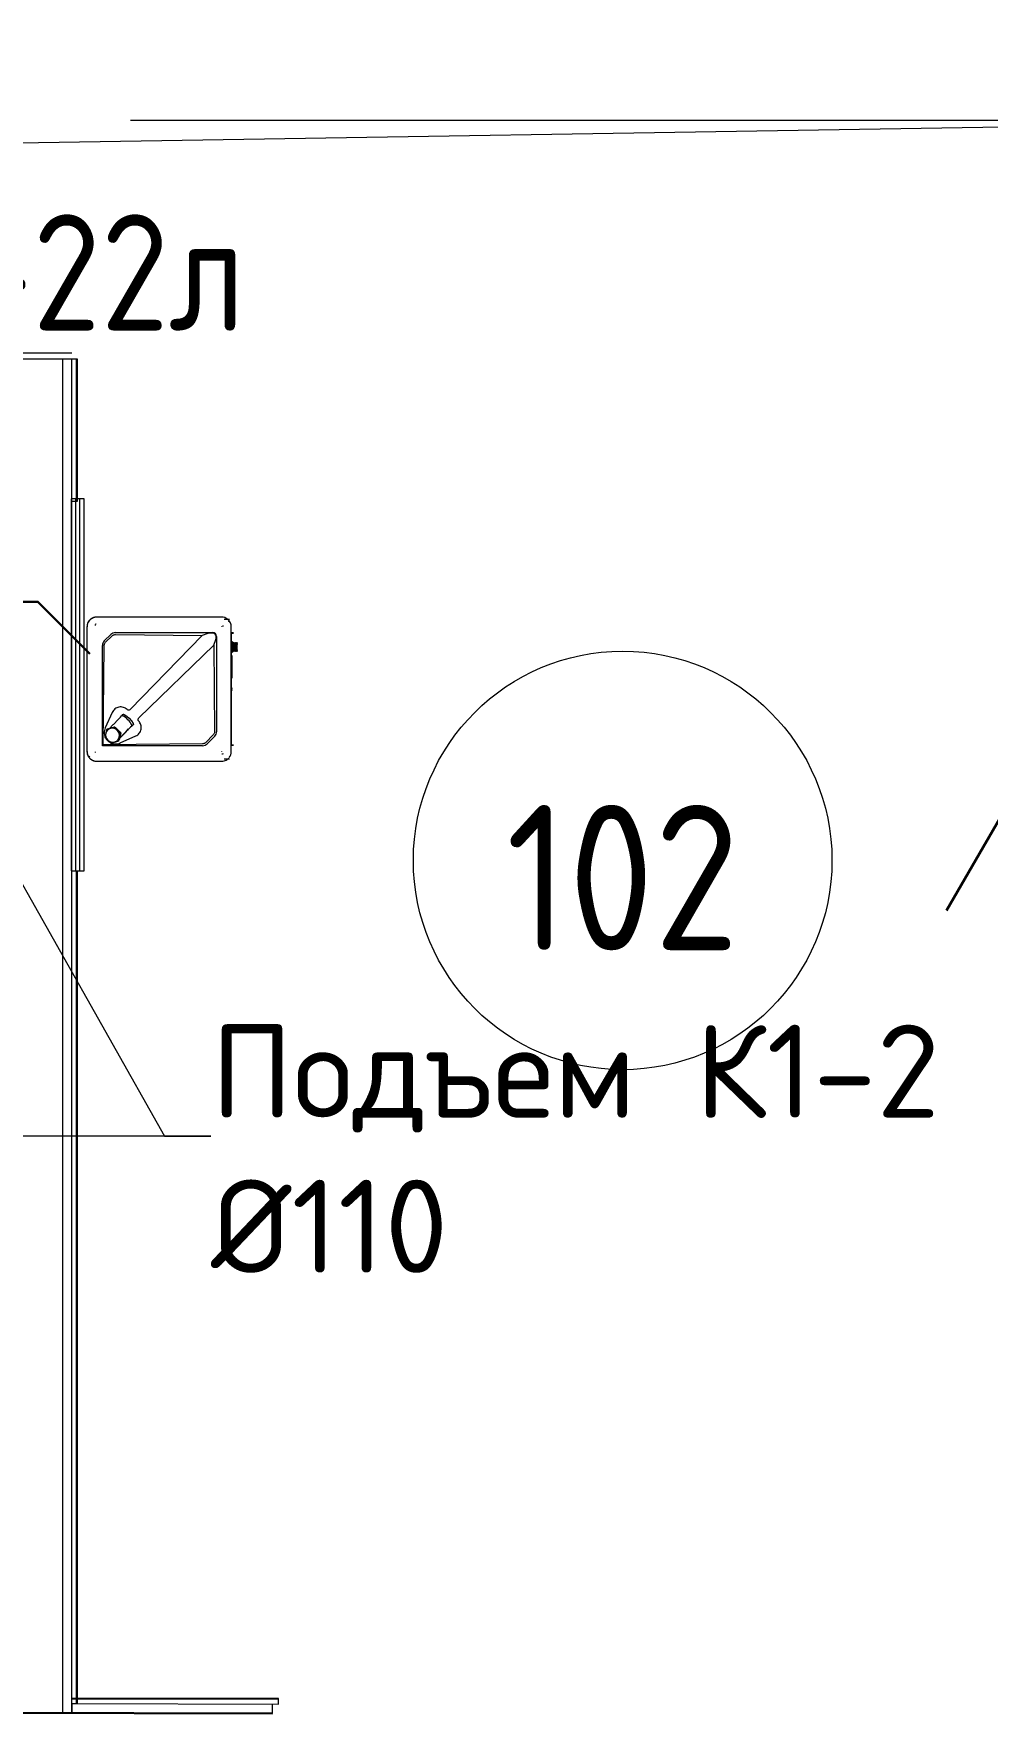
# Model space of a CAD drawing. Header units: millimetres. Extents: x -10178924 to 11692288, y -947381 to 58396.
# Drawn here: x 13798 to 15848, y -78533 to -74922 of the extents above; entities that cross this region are included whole.
import ezdxf
from ezdxf import colors
from ezdxf.entities.mleader import LeaderData, LeaderLine
from ezdxf.math import Vec2, Vec3

# ---------------------------------------------------------------- set-up
doc = ezdxf.new("R2010")
doc.units = ezdxf.units.MM
for name, color, linetype, lineweight in [('!К1', 32, 'Continuous', 30), ('Аннотация', 7, 'Continuous', 18), ('Выноски ВК', 7, 'Continuous', 0), ('Двери', 7, 'Continuous', 9), ('Марки дверей', 7, 'Continuous', 20), ('Перекрытие', 7, 'Continuous', 18), ('Сантехника', 7, 'Continuous', 18), ('Стены несущие', 7, 'Continuous', 30), ('Стены отделка', 7, 'Continuous', 30), ('Стены перегородки', 7, 'Continuous', 30), ('Стены штриховка', 7, 'Continuous', 9), ('ШТРИХОВКА', 252, 'Continuous', 15)]:
    doc.layers.add(name, color=color, linetype=linetype, lineweight=lineweight)
doc.layers.add('Линии', color=7, linetype='Continuous', lineweight=9, true_color=0x00a600)
doc.styles.add('GOST Common', font='GOST_Common.ttf', dxfattribs={"width": 0.9, "height": 350})
doc.styles.add('GOST Common_2', font='GOST_Common.ttf', dxfattribs={"width": 0.9, "height": 250})
doc.styles.add('PDF ISOCPEUR', font='isocpeur.ttf')

# ---------------------------------------------------------------- blocks, each defined once
blk = doc.blocks.new('АС_Дверь_Однопольная_Алюминиевая - 1030х2200 алюм ост с мат_плёнкой Д19л-6262971-План 1-го этажа')
at = {"layer": 'Двери'}
for p, q in [((-303, -20), (-390, -20)), ((-390, -20), (-390, -60)), ((-303, -60), (-303, -20)), ((640, -20), (553, -20)), ((553, -20), (553, -60)), ((640, -60), (640, -20)), ((-390, -60), (-303, -60)), ((553, -60), (640, -60))]:
    blk.add_line(p, q, dxfattribs=at)
at = {"layer": 'Двери', "lineweight": 30}
blk.add_line((-303, -60), (438.3, -488), dxfattribs=at)
blk = doc.blocks.new('Reece_Tap_Wolfen_Drinking-Fountain - 10 L_Stainless Steel-V104-План 1-го этажа')
at = {"layer": 'Сантехника'}
for p, q in [((13930.6, 15674), (13930.6, 15675.8)), ((13931.9, 15676.5), (13930.7, 15676.5)), ((14201.3, 15691.8), (13933.3, 15691.8)), ((14201.6, 15691.8), (14201.3, 15691.8)), ((14218.9, 15686.8), (14207.1, 15686.8)), ((13912.3, 15670.8), (13912.3, 15402.8)), ((13949.6, 15640.5), (13963.4, 15654.3)), ((13952.5, 15637.7), (13966.5, 15651.4)), ((13973.3, 15658.4), (14182.8, 15658.4)), ((13973.5, 15654.2), (14160.1, 15652.2)), ((14160.1, 15652.2), (14005.5, 15492.9)), ((14171.9, 15656.8), (14160.1, 15652.2)), ((14182.9, 15657.2), (14174.9, 15657.2)), ((14185.1, 15631.3), (14189.5, 15643.5)), ((14189.9, 15646.5), (14189.9, 15650.2)), ((14191.1, 15650.2), (14191.1, 15445.4)), ((14204.6, 15673.5), (14204.6, 15671.4)), ((14227.4, 15657.8), (14222.3, 15657.8)), ((14222.4, 15426.8), (14222.4, 15646.8)), ((14222.6, 15402.8), (14222.6, 15670.8)), ((14223.1, 15635.1), (14223.1, 15656.8)), ((14227.4, 15656.8), (14223.1, 15656.8)), ((13945.5, 15415.2), (13945.5, 15630.6)), ((13947.4, 15417.1), (13949.4, 15630.6)), ((14023.6, 15474.9), (14185.1, 15631.3)), ((14185.1, 15631.3), (14186.6, 15445.4)), ((14224.9, 15638.3), (14222.4, 15638.3)), ((14224.7, 15632.8), (14222.4, 15632.8)), ((14224.8, 15632.8), (14222.4, 15632.8)), ((14222.4, 15621.8), (14224.7, 15621.8)), ((14222.4, 15621.8), (14224.8, 15621.8)), ((14222.4, 15616.3), (14224.9, 15616.3)), ((14223.1, 15608.5), (14223.1, 15619.5)), ((14224.8, 15632.8), (14224.7, 15632.8)), ((14224.7, 15621.8), (14224.8, 15621.8)), ((14223.1, 15416.8), (14223.1, 15561.1)), ((13966.7, 15486.8), (13951.6, 15453.4)), ((13959.9, 15451.4), (13969, 15460.6)), ((13970.5, 15462.1), (13978.3, 15470)), ((13989.7, 15482.4), (13986.7, 15479.4)), ((13987, 15479.1), (13989.6, 15482.3)), ((14011.6, 15460.3), (14008.5, 15457.5)), ((14008.7, 15457.4), (14011.7, 15460.4)), ((13954.3, 15449.4), (13950.9, 15433.6)), ((13951.2, 15432.7), (13963.2, 15421.2)), ((13955.8, 15451), (13954.6, 15449.9)), ((13970.4, 15454.3), (13955, 15450.1)), ((13956.2, 15451.2), (13971.6, 15455.5)), ((13964.2, 15421), (13979.6, 15425.2)), ((13983.3, 15442.6), (13971.4, 15454)), ((13972.6, 15455.2), (13984.6, 15443.8)), ((13977.4, 15426.5), (13986.6, 15435.1)), ((13980, 15425.4), (13981.2, 15426.5)), ((13980.3, 15425.9), (13983.6, 15441.7)), ((13984.9, 15442.8), (13981.5, 15427)), ((13990.2, 15439.4), (13982.5, 15431.6)), ((13983.9, 15421.2), (14017.3, 15436.2)), ((13993.9, 15442.4), (13986.9, 15435.3)), ((13999.5, 15448.8), (13991.7, 15440.9)), ((14001, 15450), (13994.2, 15442.6)), ((13996.7, 15445.9), (14001.9, 15451.2)), ((14000.7, 15449.7), (13997.2, 15446.2)), ((14183.9, 15438.7), (14167.9, 15422.3)), ((14187, 15435.5), (14170.7, 15419.3)), ((13930.6, 15400.8), (13930.6, 15402.4)), ((13947.4, 15417.1), (13945.5, 15415.2)), ((14160.8, 15415.2), (13945.5, 15415.2)), ((14161, 15419.3), (13947.4, 15417.1)), ((14203.4, 15397.1), (14202.3, 15397.1)), ((14204.6, 15398.4), (14204.6, 15397.1)), ((14207.1, 15386.8), (14218.9, 15386.8)), ((14227.4, 15415.8), (14222.3, 15415.8)), ((14223.1, 15416.8), (14227.4, 15416.8)), ((13933.3, 15381.8), (14201.3, 15381.8)), ((14201.3, 15381.8), (14201.6, 15381.8))]:
    blk.add_line(p, q, dxfattribs=at)
at = {"layer": 'Сантехника', "lineweight": 9}
for p, q in [((14223, 15637), (14222.4, 15636.4)), ((14222.4, 15618.2), (14223, 15617.6)), ((14224, 15609.3), (14222.4, 15609.3)), ((14223.6, 15636.4), (14223, 15637)), ((14223, 15617.6), (14223.6, 15618.2)), ((14224.2, 15637), (14223.6, 15636.4)), ((14223.6, 15618.2), (14224.2, 15617.6)), ((14224.8, 15636.4), (14224.2, 15637)), ((14224.2, 15617.6), (14224.8, 15618.2)), ((14225.4, 15637), (14224.8, 15636.4)), ((14224.8, 15618.2), (14225.4, 15617.6)), ((14226, 15636.4), (14225.4, 15637)), ((14225.4, 15617.6), (14226, 15618.2)), ((14226.6, 15637), (14226, 15636.4)), ((14226, 15618.2), (14226.6, 15617.6)), ((14227.2, 15636.4), (14226.6, 15637)), ((14226.6, 15617.6), (14227.2, 15618.2)), ((14227.8, 15637), (14227.2, 15636.4)), ((14227.2, 15618.2), (14227.8, 15617.6)), ((14228.4, 15636.4), (14227.8, 15637)), ((14227.8, 15617.6), (14228.4, 15618.2)), ((14229, 15637), (14228.4, 15636.4)), ((14228.4, 15618.2), (14229, 15617.6)), ((14229.6, 15636.4), (14229, 15637)), ((14229, 15617.6), (14229.6, 15618.2)), ((14230.2, 15637), (14229.6, 15636.4)), ((14229.6, 15618.2), (14230.2, 15617.6)), ((14230.8, 15636.4), (14230.2, 15637)), ((14230.2, 15617.6), (14230.8, 15618.2)), ((14231.4, 15637), (14230.8, 15636.4)), ((14230.8, 15618.2), (14231.4, 15617.6)), ((14232, 15636.4), (14231.4, 15637)), ((14231.4, 15617.6), (14232, 15618.2)), ((14232.6, 15637), (14232, 15636.4)), ((14232, 15618.2), (14232.6, 15617.6)), ((14233.2, 15636.4), (14232.6, 15637)), ((14232.6, 15617.6), (14233.2, 15618.2)), ((14233.8, 15637), (14233.2, 15636.4)), ((14233.2, 15618.2), (14233.8, 15617.6)), ((14234.4, 15636.4), (14233.8, 15637)), ((14233.8, 15617.6), (14234.4, 15618.2)), ((14235, 15637), (14234.4, 15636.4)), ((14234.4, 15618.2), (14235, 15617.6)), ((14222.4, 15560.3), (14224, 15560.3))]:
    blk.add_line(p, q, dxfattribs=at)
at = {"layer": 'Сантехника', "flags": 128}
for points in [[(13933.3, 15691.8), (13932.5, 15691.8), (13931.7, 15691.7), (13930.8, 15691.6), (13930, 15691.5), (13929.2, 15691.4), (13928.3, 15691.2), (13927.5, 15691), (13926.7, 15690.7), (13925.9, 15690.5), (13925.2, 15690.1), (13924.4, 15689.8), (13923.6, 15689.4), (13922.9, 15689), (13922.2, 15688.6), (13921.5, 15688.1), (13920.8, 15687.6), (13920.1, 15687.1), (13919.5, 15686.6), (13918.9, 15686), (13918.3, 15685.4), (13917.7, 15684.8), (13917.1, 15684.2), (13916.6, 15683.5), (13916.1, 15682.8), (13915.7, 15682.1), (13915.2, 15681.4), (13914.8, 15680.7), (13914.4, 15679.9), (13914.1, 15679.2), (13913.8, 15678.4), (13913.5, 15677.6), (13913.2, 15676.8), (13913, 15676), (13912.8, 15675.2), (13912.6, 15674.4), (13912.5, 15673.5), (13912.4, 15672.7), (13912.4, 15671.9), (13912.3, 15671), (13912.3, 15670.8)], [(13953.4, 15691.5), (13953.4, 15691.6), (13953.4, 15691.6), (13953.4, 15691.6), (13953.4, 15691.6), (13953.4, 15691.7), (13953.4, 15691.7), (13953.4, 15691.7), (13953.4, 15691.7), (13953.4, 15691.7), (13953.4, 15691.7), (13953.4, 15691.7), (13953.4, 15691.7), (13953.4, 15691.7), (13953.4, 15691.7), (13953.4, 15691.7), (13953.4, 15691.7), (13953.4, 15691.8), (13953.4, 15691.8), (13953.4, 15691.8), (13953.4, 15691.8), (13953.4, 15691.8), (13953.4, 15691.8), (13953.4, 15691.8), (13953.4, 15691.8), (13953.4, 15691.8), (13953.4, 15691.8)], [(14181.4, 15691.5), (14181.4, 15691.6), (14181.4, 15691.6), (14181.4, 15691.6), (14181.4, 15691.6), (14181.4, 15691.7), (14181.4, 15691.7), (14181.4, 15691.7), (14181.4, 15691.7), (14181.4, 15691.7), (14181.4, 15691.7), (14181.4, 15691.7), (14181.4, 15691.7), (14181.4, 15691.7), (14181.4, 15691.7), (14181.4, 15691.7), (14181.4, 15691.7), (14181.4, 15691.8), (14181.4, 15691.8), (14181.4, 15691.8), (14181.4, 15691.8), (14181.4, 15691.8), (14181.4, 15691.8), (14181.4, 15691.8), (14181.4, 15691.8), (14181.4, 15691.8), (14181.4, 15691.8)], [(14174.9, 15657.2), (14174.3, 15657.2), (14173.7, 15657.2), (14173.2, 15657.1), (14172.7, 15657), (14172.2, 15656.9), (14171.9, 15656.8)], [(14189.5, 15643.5), (14189.6, 15643.8), (14189.7, 15644.3), (14189.8, 15644.8), (14189.9, 15645.3), (14189.9, 15645.9), (14189.9, 15646.5)], [(13989.6, 15482.3), (13990, 15482.6), (13990.5, 15482.8), (13991, 15482.8), (13991.6, 15482.7), (13992.2, 15482.4)], [(13992.2, 15482.4), (13998, 15478.8), (14003.4, 15474.2), (14008.1, 15468.8), (14011.8, 15462.9)], [(14011.8, 15462.9), (14012, 15462.3), (14012.1, 15461.7), (14012.1, 15461.1), (14011.9, 15460.7), (14011.6, 15460.3)], [(13912.3, 15402.8), (13912.3, 15402), (13912.4, 15401.1), (13912.5, 15400.3), (13912.6, 15399.5), (13912.8, 15398.6), (13912.9, 15397.8), (13913.1, 15397), (13913.4, 15396.2), (13913.7, 15395.4), (13914, 15394.6), (13914.3, 15393.9), (13914.7, 15393.1), (13915.1, 15392.4), (13915.5, 15391.6), (13916, 15390.9), (13916.5, 15390.3), (13917, 15389.6), (13917.5, 15389), (13918.1, 15388.3), (13918.7, 15387.7), (13919.3, 15387.2), (13920, 15386.6), (13920.6, 15386.1), (13921.3, 15385.6), (13922, 15385.1), (13922.7, 15384.7), (13923.4, 15384.3), (13924.2, 15383.9), (13924.9, 15383.5), (13925.7, 15383.2), (13926.5, 15382.9), (13927.3, 15382.7), (13928.1, 15382.5), (13928.9, 15382.3), (13929.8, 15382.1), (13930.6, 15382), (13931.4, 15381.9), (13932.3, 15381.8), (13933.1, 15381.8), (13933.3, 15381.8)], [(13953.4, 15382.1), (13953.4, 15382), (13953.4, 15382), (13953.4, 15382), (13953.4, 15382), (13953.4, 15381.9), (13953.4, 15381.9), (13953.4, 15381.9), (13953.4, 15381.9), (13953.4, 15381.9), (13953.4, 15381.9), (13953.4, 15381.9), (13953.4, 15381.9), (13953.4, 15381.9), (13953.4, 15381.9), (13953.4, 15381.9), (13953.4, 15381.8), (13953.4, 15381.8), (13953.4, 15381.8), (13953.4, 15381.8), (13953.4, 15381.8), (13953.4, 15381.8), (13953.4, 15381.8), (13953.4, 15381.8), (13953.4, 15381.8), (13953.4, 15381.8), (13953.4, 15381.8)], [(14181.4, 15382.1), (14181.4, 15382), (14181.4, 15382), (14181.4, 15382), (14181.4, 15382), (14181.4, 15381.9), (14181.4, 15381.9), (14181.4, 15381.9), (14181.4, 15381.9), (14181.4, 15381.9), (14181.4, 15381.9), (14181.4, 15381.9), (14181.4, 15381.9), (14181.4, 15381.9), (14181.4, 15381.9), (14181.4, 15381.9), (14181.4, 15381.8), (14181.4, 15381.8), (14181.4, 15381.8), (14181.4, 15381.8), (14181.4, 15381.8), (14181.4, 15381.8), (14181.4, 15381.8), (14181.4, 15381.8), (14181.4, 15381.8), (14181.4, 15381.8), (14181.4, 15381.8)]]:
    blk.add_lwpolyline(points, dxfattribs=at)
at = {"layer": 'Сантехника'}
for centre, major_axis, ratio, start_param, end_param in [((13933.6, 15670.8), (0, 21), 0.999921, 0.894453, 1.570796), ((13933.6, 15670.8), (0, 21), 0.999921, 0.436121, 0.754767), ((13933.6, 15670.8), (0, 21), 0.999921, 0.240456, 0.379726), ((13933.6, 15670.8), (0, 21), 0.999921, 0.012861, 0.132209), ((14201.6, 15670.8), (0, 21), 0.999921, 5.594616, 6.283185), ((14201.6, 15670.8), (0, 21), 0.999921, 4.712389, 5.57487), ((14207.1, 15673.8), (0, 13), 0.999921, 5.343263, 5.45887), ((13959.5, 15630.6), (0, 14), 0.999921, 0.785398, 1.570796), ((13973.3, 15644.4), (0, 14), 0.999921, 0, 0.785398), ((14182.8, 15650.2), (0, 8.25), 0.999921, 4.712389, 6.283185), ((14182.9, 15650.2), (0, 7.05), 0.999921, 4.712389, 6.283185), ((14201.4, 15670.8), (0, 1), 0.999921, 4.974188, 5.497787), ((14201.6, 15670.8), (0, 1), 0.999921, 4.712389, 5.497787), ((14222.4, 15646.8), (0, 4), 0.012565, 0, 1.570796), ((14222.4, 15646.8), (0, 4), 0.012565, 4.712389, 6.283185), ((14224.7, 15627.3), (0, 5.5), 0.012565, 0, 3.141593), ((14224.7, 15627.3), (0, 2.2), 0.012565, 0, 3.141593), ((14224.7, 15627.3), (0, 2.2), 0.012565, 3.141593, 6.283185), ((14224.9, 15627.3), (0, 11), 0.012565, 5.350351, 7.330383), ((14224.9, 15627.3), (0, 9.73), 0.012565, 1.047198, 1.570796), ((14224.9, 15627.3), (0, 9.73), 0.012565, 1.570796, 2.094395), ((14224.9, 15627.3), (0, 11), 0.012565, 2.094395, 4.074427), ((14224.9, 15627.3), (0, 9.73), 0.012565, 5.497787, 6.806784), ((14224.9, 15627.3), (0, 9.73), 0.012565, 2.617994, 3.926991), ((14223.6, 15536.8), (0, 3), 0.012565, 0, 1.047198), ((14223.6, 15536.8), (0, 3), 0.012565, 2.094395, 3.141593), ((14223.6, 15536.8), (0, 3), 0.012565, 3.141593, 6.283185), ((13967.8, 15459.5), (3.54, 3.54), 0.008884, 5.035433, 5.559032), ((13747.4, 15700.9), (-229.1, 232.7), 0.662475, 3.153453, 3.210926), ((13988.8, 15477.3), (-2.1, 2.14), 0.662475, 5.169657, 6.352518), ((13985.5, 15456), (-22.5, 22.9), 0.662475, 4.278843, 5.169657), ((14006.6, 15459.5), (-2.1, 2.14), 0.662475, 3.095981, 4.278843), ((13951.9, 15433.4), (-0.688, 0.726), 0.948236, 0.57666, 1.623857), ((13967.3, 15437.7), (-10.6, 11.2), 0.948236, 4.740369, 7.881962), ((13955.2, 15449.2), (-0.672, 0.709), 0.948236, 5.812647, 6.859845), ((13967.3, 15437.7), (-10.6, 11.2), 0.948236, 1.598777, 3.084787), ((13970.7, 15453.4), (-0.688, 0.726), 0.948236, 4.76545, 5.812647), ((13971.9, 15454.5), (-0.688, 0.726), 0.948236, 4.76545, 5.812647), ((13967.3, 15437.7), (-10.6, 11.2), 0.948236, 3.254946, 4.740369), ((13979.3, 15426.1), (-0.688, 0.726), 0.948236, 2.671055, 3.718252), ((13982.7, 15441.9), (-0.688, 0.726), 0.948236, 3.718252, 4.76545), ((13983.9, 15443.1), (-0.688, 0.726), 0.948236, 3.718252, 4.76545), ((13989.1, 15438.3), (3.54, 3.54), 0.008884, 5.035433, 5.559032), ((13986.9, 15449.5), (0, 10), 0.999921, 3.926991, 4.18879), ((13998.1, 15447.2), (2.2, 2.2), 0.008884, 3.150478, 4.284942), ((14230.4, 15217.9), (-229.1, 232.7), 0.662475, 6.237574, 6.295046), ((14177.1, 15445.4), (0, 14), 0.999921, 3.926991, 4.712389), ((14222.4, 15426.8), (0, 4), 0.012565, 1.570796, 3.141593), ((14222.4, 15426.8), (0, 4), 0.012565, 3.141593, 4.712389), ((13933.6, 15402.8), (0, 21), 0.999921, 1.570796, 1.643311), ((13933.6, 15402.8), (0, 21), 0.999921, 1.814033, 1.977197), ((13933.6, 15402.8), (0, 21), 0.999921, 2.013466, 2.303803), ((13928.1, 15399.8), (0, 13), 0.999921, 2.094395, 2.291942), ((13933.6, 15402.8), (0, 21), 0.999921, 2.443548, 3.128732), ((13963.9, 15421.9), (-0.688, 0.726), 0.948236, 1.623857, 2.671055), ((14160.8, 15429.2), (0, 14), 0.999921, 3.141593, 3.926991), ((14201.4, 15402.8), (0, 1), 0.999921, 4.18879, 4.45059), ((14201.6, 15402.8), (0, 21), 0.999921, 3.523514, 3.983541), ((14201.6, 15402.8), (0, 21), 0.999921, 4.050377, 4.712389), ((14201.6, 15402.8), (0, 21), 0.999921, 3.141593, 3.275266), ((14201.6, 15402.8), (0, 21), 0.999921, 3.338101, 3.508117)]:
    blk.add_ellipse(centre, major_axis=major_axis, ratio=ratio, start_param=start_param, end_param=end_param, dxfattribs=at)
at = {"layer": 'Сантехника', "lineweight": 9}
for centre, major_axis, start_param, end_param in [((14223, 15627.3), (0, 9.73), 5.759587, 6.806784), ((14223, 15627.3), (0, 9.73), 0.887369, 1.570796), ((14223, 15627.3), (0, 9.73), 1.570796, 2.254223), ((14223, 15627.3), (0, 9.73), 2.617994, 3.665191), ((14223.6, 15627.3), (0, 9.13), 5.759587, 6.806784), ((14223.6, 15627.3), (0, 9.13), 0.842575, 1.570796), ((14223.6, 15627.3), (0, 9.13), 1.570796, 2.299018), ((14223.6, 15627.3), (0, 9.13), 2.617994, 3.665191), ((14224, 15584.8), (0, 24.5), 0, 3.141593), ((14224, 15584.8), (0, 19), 0, 3.141593), ((14224, 15584.8), (0, 24.5), 3.141593, 6.283185), ((14224, 15584.8), (0, 19), 3.141593, 6.283185), ((14224.2, 15627.3), (0, 9.73), 5.759587, 6.806784), ((14224.2, 15627.3), (0, 9.73), 0.887369, 1.570796), ((14224.2, 15627.3), (0, 9.73), 1.570796, 2.254223), ((14224.2, 15627.3), (0, 9.73), 2.617994, 3.665191), ((14224.8, 15627.3), (0, 9.13), 5.759587, 6.806784), ((14224.8, 15627.3), (0, 9.13), 0.829914, 1.570796), ((14224.8, 15627.3), (0, 9.13), 1.570796, 2.299018), ((14224.8, 15627.3), (0, 9.13), 2.617994, 3.665191), ((14225.4, 15627.3), (0, 9.73), 5.519478, 7.853982), ((14225.4, 15627.3), (0, 9.73), 1.570796, 3.9053), ((14226, 15627.3), (0, 9.13), 5.572378, 7.853982), ((14226, 15627.3), (0, 9.13), 1.570796, 3.8524), ((14226.6, 15627.3), (0, 9.73), 5.519478, 7.853982), ((14226.6, 15627.3), (0, 9.73), 1.570796, 3.9053), ((14227.2, 15627.3), (0, 9.13), 5.572378, 7.853982), ((14227.2, 15627.3), (0, 9.13), 1.570796, 3.8524), ((14227.8, 15627.3), (0, 9.73), 5.519478, 7.853982), ((14227.8, 15627.3), (0, 9.73), 1.570796, 3.9053), ((14228.4, 15627.3), (0, 9.13), 5.572378, 7.853982), ((14228.4, 15627.3), (0, 9.13), 1.570796, 3.8524), ((14229, 15627.3), (0, 9.73), 5.519478, 7.853982), ((14229, 15627.3), (0, 9.73), 1.570796, 3.9053), ((14229.6, 15627.3), (0, 9.13), 5.572378, 7.853982), ((14229.6, 15627.3), (0, 9.13), 1.570796, 3.8524), ((14230.2, 15627.3), (0, 9.73), 5.519478, 7.853982), ((14230.2, 15627.3), (0, 9.73), 1.570796, 3.9053), ((14230.8, 15627.3), (0, 9.13), 5.572378, 7.853982), ((14230.8, 15627.3), (0, 9.13), 1.570796, 3.8524), ((14231.4, 15627.3), (0, 9.73), 5.519478, 7.853982), ((14231.4, 15627.3), (0, 9.73), 1.570796, 3.9053), ((14232, 15627.3), (0, 9.13), 5.572378, 7.853982), ((14232, 15627.3), (0, 9.13), 1.570796, 3.8524), ((14232.6, 15627.3), (0, 9.73), 5.519478, 7.853982), ((14232.6, 15627.3), (0, 9.73), 1.570796, 3.9053), ((14233.2, 15627.3), (0, 9.13), 5.572378, 7.853982), ((14233.2, 15627.3), (0, 9.13), 1.570796, 3.8524), ((14233.8, 15627.3), (0, 9.73), 5.519478, 7.853982), ((14233.8, 15627.3), (0, 9.73), 1.570796, 3.9053), ((14234.4, 15627.3), (0, 9.13), 5.572378, 7.853982), ((14234.4, 15627.3), (0, 9.13), 1.570796, 3.8524), ((14235, 15627.3), (0, 9.73), 5.519478, 7.853982), ((14235, 15627.3), (0, 9.73), 1.570796, 3.9053), ((14235, 15627.3), (0, 7.5), 4.712389, 7.853982), ((14235, 15627.3), (0, 7.5), 1.570796, 4.712389)]:
    blk.add_ellipse(centre, major_axis=major_axis, ratio=0.012565, start_param=start_param, end_param=end_param, dxfattribs=at)
at = {"layer": 'Сантехника'}
for points in [[(13966.5, 15651.4), (13967.1, 15652), (13968.5, 15653), (13970.9, 15654), (13972.6, 15654.2), (13973.5, 15654.2)], [(13949.4, 15630.6), (13949.4, 15631.5), (13949.7, 15633.2), (13950.7, 15635.7), (13951.8, 15637.1), (13952.5, 15637.7)], [(13998.8, 15492.8), (13997.6, 15494), (13995.1, 15495.9), (13990.7, 15497.9), (13985.9, 15498.7), (13981.1, 15498.4), (13976.5, 15497), (13972.4, 15494.5), (13969, 15491), (13967.3, 15488.3), (13966.7, 15486.8)], [(14017.3, 15436.2), (14018.8, 15436.9), (14021.5, 15438.5), (14024.9, 15441.9), (14027.4, 15446), (14028.9, 15450.6), (14029.2, 15455.4), (14028.4, 15460.1), (14026.5, 15464.5), (14024.6, 15467), (14023.5, 15468.2)], [(13953, 15430.8), (13955, 15427.5), (13957.9, 15424.6), (13961.3, 15422.6)], [(14167.9, 15422.3), (14167.3, 15421.6), (14166, 15420.6), (14163.6, 15419.6), (14161.9, 15419.3), (14161, 15419.3)], [(14186.6, 15445.4), (14186.6, 15444.5), (14186.4, 15442.9), (14185.5, 15440.6), (14184.5, 15439.3), (14183.9, 15438.7)], [(13978.6, 15419.5), (13980.4, 15419.9), (13982.2, 15420.4), (13983.9, 15421.2)]]:
    blk.add_open_spline(points, degree=3, dxfattribs=at)
for points, knots in [([(14005.5, 15492.9), (14004.9, 15492.3), (14003.8, 15491.7), (14002.2, 15491.4), (14000.5, 15491.6), (13999.4, 15492.2), (13998.8, 15492.8)], [-1, -1, -1, -1, -0.666667, -0.5, -0.333333, 0, 0, 0, 0]), ([(14023.5, 15468.2), (14022.9, 15468.8), (14022.3, 15469.9), (14022.1, 15471.6), (14022.3, 15473.2), (14023, 15474.3), (14023.6, 15474.9)], [-1, -1, -1, -1, -0.666667, -0.5, -0.333333, 0, 0, 0, 0]), ([(13951.6, 15453.4), (13950.8, 15451.6), (13949.7, 15447.9), (13949.3, 15441.5), (13950.2, 15437.1), (13951.1, 15434.8)], [-1, -1, -1, -1, -0.9, -0.8, -0.6747384, -0.6747384, -0.6747384, -0.6747384]), ([(13964.5, 15420.9), (13965.2, 15420.6), (13967.8, 15419.7), (13972.4, 15418.9), (13976.3, 15419.1), (13978.2, 15419.5)], [-0.3374707, -0.3374707, -0.3374707, -0.3374707, -0.3, -0.2, -0.1, -0.1, -0.1, -0.1])]:
    blk.add_open_spline(points, degree=3, knots=knots, dxfattribs=at)
blk = doc.blocks.new('1 этаж')
at = {"layer": 'Линии', "color": 7}
blk.add_circle((15064.2, -51581.4), 450, dxfattribs=at)
at = {"layer": 'Перекрытие'}
blk.add_line((13687, -50489.8), (13880, -50489.8), dxfattribs=at)
at = {"layer": 'Стены несущие'}
blk.add_line((13026, -53412.9), (14311, -53415.5), dxfattribs=at)
at = {"layer": 'Стены отделка', "lineweight": 9}
for p, q in [((13892, -50503.8), (13860, -50503.8)), ((13892, -50808.9), (13892, -50503.8)), ((13878.2, -50803.8), (13878.2, -51603.8)), ((13906.2, -50803.8), (13878.2, -50803.8)), ((13880, -51794.4), (13880, -50808.9)), ((13880, -50808.9), (13892, -50808.9)), ((13906.2, -51603.8), (13906.2, -50803.8)), ((13878.2, -51603.8), (13906.2, -51603.8)), ((13892, -53394.4), (13892, -51603.8)), ((13860, -53414.4), (13880, -53414.4)), ((14323.9, -53383.3), (13880, -53382.4)), ((13880, -53414.4), (13880, -53394.4)), ((13880, -53394.4), (13880, -53414.4)), ((13880, -53414.4), (14311, -53415.3)), ((13892, -53394.4), (14323.9, -53395.3)), ((14311, -53415.3), (14311, -53395.3)), ((14323.9, -53395.3), (14323.9, -53383.3))]:
    blk.add_line(p, q, dxfattribs=at)
at = {"layer": 'Стены перегородки', "lineweight": 18}
for p, q in [((13860, -50503.8), (13740, -50503.8)), ((13860, -50503.8), (13860, -51794.4)), ((13860, -51794.4), (13860, -53414.4)), ((13740, -53414.4), (13860, -53414.4))]:
    blk.add_line(p, q, dxfattribs=at)
at = {"layer": 'Стены штриховка'}
for p, q in [((13880, -50808.9), (13880, -50503.8)), ((13890, -50808.9), (13890, -50503.8)), ((13888.2, -51603.8), (13888.2, -50803.8)), ((13897.2, -51603.8), (13897.2, -50803.8)), ((13890, -53394.4), (13890, -51603.8)), ((13880, -53394.4), (13880, -51794.4)), ((14323.9, -53385.3), (13880, -53384.4)), ((13880, -53394.4), (13892, -53394.4))]:
    blk.add_line(p, q, dxfattribs=at)
at = {"layer": 'Двери', "rotation": 270}
blk.add_blockref('АС_Дверь_Однопольная_Алюминиевая - 1030х2200 алюм ост с мат_плёнкой Д19л-6262971-План 1-го этажа', (16248.7, -51250.5), dxfattribs=at)
at = {"layer": 'Сантехника'}
blk.add_blockref('Reece_Tap_Wolfen_Drinking-Fountain - 10 L_Stainless Steel-V104-План 1-го этажа', (0, -66750), dxfattribs=at)
at = {"layer": 'Аннотация', "lineweight": 9, "insert": (15064.2, -51618.3), "char_height": 312.5, "width": 520.211, "attachment_point": 5, "line_spacing_factor": 1.022766, "style": 'GOST Common'}
blk.add_mtext('102', dxfattribs=at)
at = {"layer": 'Марки дверей', "lineweight": 9, "insert": (13853.9, -50343), "char_height": 250, "width": 851.4, "attachment_point": 5, "line_spacing_factor": 1.022766, "style": 'GOST Common_2'}
blk.add_mtext('\\pxqc,t1.8,3.6,5.4,7.2,9,10.8,12.6,14.4,16.2,18,19.8,21.6,23.4,25.2,27,28.8,30.6,32.4,34.2,36,37.8,39.6,41.4,43.2,45,46.8,48.6,50.4,52.2,54,55.8,57.6;{Д-22л}', dxfattribs=at)
blk = doc.blocks.new('_None')

msp = doc.modelspace()

# ---------------------------------------------------------------- linework, layer by layer
at = {"layer": '!К1'}
msp.add_lwpolyline([(13434.9, -76143.4), (13806.8, -76143.4), (13918.4, -76255)], dxfattribs=at)

# ---------------------------------------------------------------- block references
at = {"layer": 'ШТРИХОВКА'}
msp.add_blockref('1 этаж', (0, -25118), dxfattribs=at)

# ---------------------------------------------------------------- leaders
at = {"layer": 'Выноски ВК', "ltscale": 50}
ml = msp.add_multileader_mtext('Standard', dxfattribs=at)
ml.set_content('Перекидка фановой \\Pтрубы', color=256, style='PDF ISOCPEUR')
ml.set_leader_properties(color=256, linetype='ByLayer', lineweight=-1)
ml.set_arrow_properties(name='NONE')
ml.build(insert=Vec2(0, 0))
ml.multileader.update_dxf_attribs({"text_left_attachment_type": 6, "text_right_attachment_type": 6, "dogleg_length": 100, "arrow_head_size": 300})
ctx = ml.context
ctx.base_point, ctx.char_height, ctx.arrow_head_size, ctx.landing_gap_size, ctx.plane_origin = Vec3(16822.2, -75108.4), 200, 300, 0, Vec3(5411, -67779.5)
ctx.left_attachment, ctx.right_attachment = 6, 6
notes = []
notes.append((ctx, [(0, (1, 1, 0), (16722.2, -75108.4), (1, 0), 100, [(1, [(13430, -75162.2)], 0, [])])]))
ctx.mtext.insert, ctx.mtext.flow_direction = Vec3(16822.2, -74848.4), 5
ml = msp.add_multileader_mtext('Standard', dxfattribs=at)
ml.set_content('Подъем К1-2 ^J%%C110', color=256, style='PDF ISOCPEUR')
ml.set_leader_properties(color=256, linetype='ByLayer', lineweight=-1)
ml.set_arrow_properties(name='NONE')
ml.build(insert=Vec2(0, 0))
ml.multileader.update_dxf_attribs({"text_left_attachment_type": 6, "text_right_attachment_type": 6, "dogleg_length": 100, "arrow_head_size": 300})
ctx = ml.context
ctx.base_point, ctx.char_height, ctx.arrow_head_size, ctx.landing_gap_size, ctx.plane_origin = Vec3(14178.7, -77292.6), 200, 300, 0, Vec3(9158, -72431)
ctx.left_attachment, ctx.right_attachment = 6, 6
notes.append((ctx, [(0, (1, 1, 0), (14078.7, -77292.6), (1, 0), 100, [(1, [(13431.2, -76144.9)], 0, [])])]))
ctx.mtext.insert, ctx.mtext.flow_direction = Vec3(14178.7, -77052.6), 5
for ctx, leaders in notes:
    for number, flags, end, landing, length, lines in leaders:
        leader = LeaderData()
        leader.index, (leader.has_last_leader_line, leader.has_dogleg_vector, leader.attachment_direction) = number, flags
        leader.last_leader_point, leader.dogleg_vector, leader.dogleg_length = Vec3(end), Vec3(landing), length
        for number, points, colour, breaks in lines:
            line = LeaderLine()
            line.index, line.vertices, line.color, line.breaks = number, Vec3.list(points), colors.encode_raw_color(colour), breaks
            leader.lines.append(line)
        ctx.leaders.append(leader)

doc.saveas('drawing.dxf')
